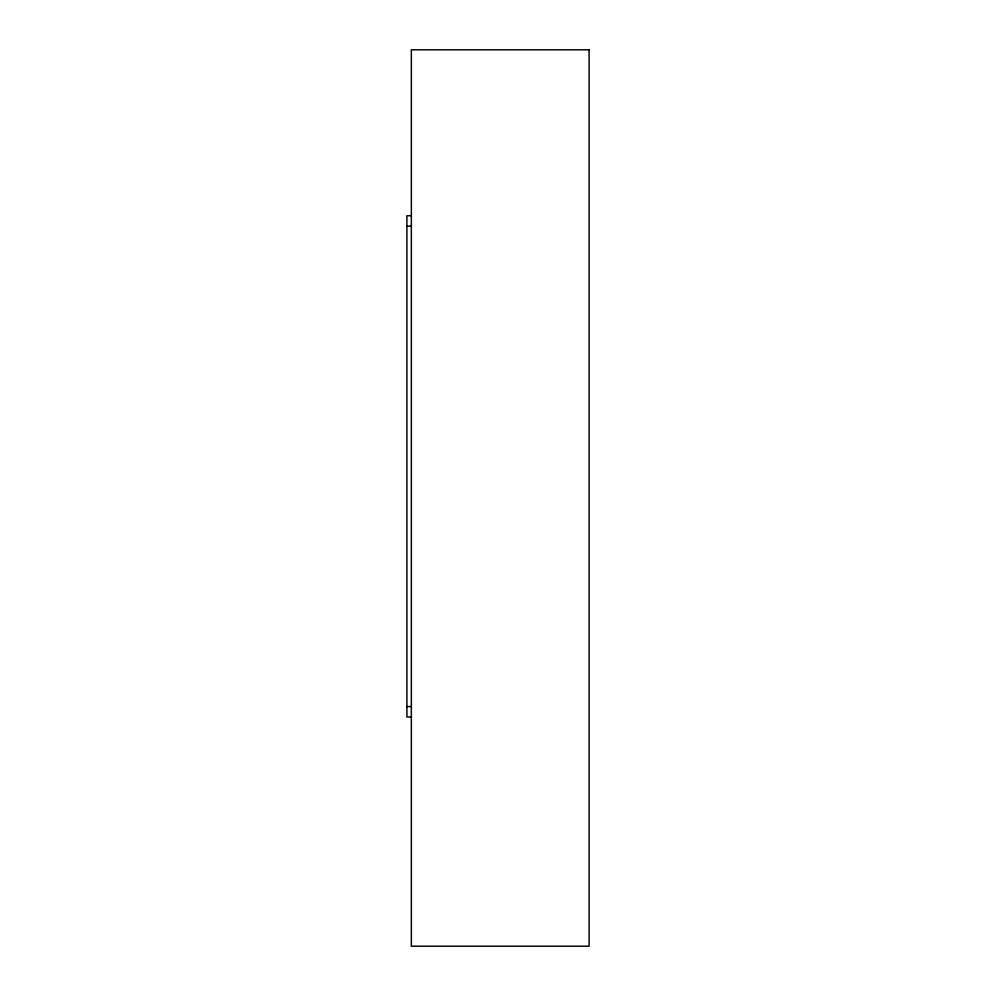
<?xml version="1.0" encoding="UTF-8"?>
<svg xmlns="http://www.w3.org/2000/svg" width="996" height="996" viewBox="0 0 996 996"><rect width="100%" height="100%" fill="white"/><g stroke="black" fill="none" stroke-linecap="round" stroke-linejoin="round"><path stroke-width="1.49" d="M406.903 226.154L411.348 226.142M411.348 215.734L406.903 215.734L406.903 716.995L411.348 716.995M406.903 706.575L411.348 706.575M589.097 49.8L411.348 49.8L411.348 946.2L589.097 946.2L589.097 49.8"/></g></svg>
